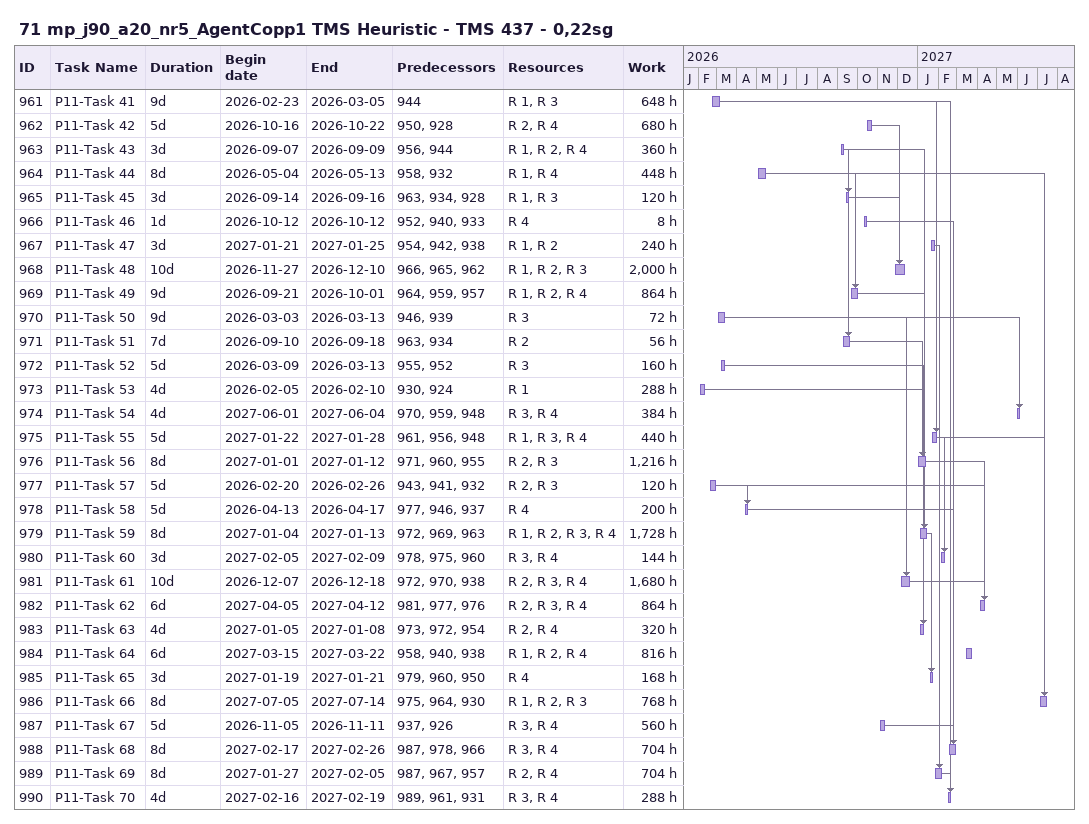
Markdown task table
71 mp_j90_a20_nr5_AgentCopp1 TMS Heuristic - TMS 437 - 0,22sg

| ID | Task | Duration | Start | Finish | Predecessors | Resources | Work (h) |
|---|---|---|---|---|---|---|---|
| 961 | P11-Task 41 | 9d | 2026-02-23 | 2026-03-05 | 944 | R 1, R 3 | 648 |
| 962 | P11-Task 42 | 5d | 2026-10-16 | 2026-10-22 | 950, 928 | R 2, R 4 | 680 |
| 963 | P11-Task 43 | 3d | 2026-09-07 | 2026-09-09 | 956, 944 | R 1, R 2, R 4 | 360 |
| 964 | P11-Task 44 | 8d | 2026-05-04 | 2026-05-13 | 958, 932 | R 1, R 4 | 448 |
| 965 | P11-Task 45 | 3d | 2026-09-14 | 2026-09-16 | 963, 934, 928 | R 1, R 3 | 120 |
| 966 | P11-Task 46 | 1d | 2026-10-12 | 2026-10-12 | 952, 940, 933 | R 4 | 8 |
| 967 | P11-Task 47 | 3d | 2027-01-21 | 2027-01-25 | 954, 942, 938 | R 1, R 2 | 240 |
| 968 | P11-Task 48 | 10d | 2026-11-27 | 2026-12-10 | 966, 965, 962 | R 1, R 2, R 3 | 2000 |
| 969 | P11-Task 49 | 9d | 2026-09-21 | 2026-10-01 | 964, 959, 957 | R 1, R 2, R 4 | 864 |
| 970 | P11-Task 50 | 9d | 2026-03-03 | 2026-03-13 | 946, 939 | R 3 | 72 |
| 971 | P11-Task 51 | 7d | 2026-09-10 | 2026-09-18 | 963, 934 | R 2 | 56 |
| 972 | P11-Task 52 | 5d | 2026-03-09 | 2026-03-13 | 955, 952 | R 3 | 160 |
| 973 | P11-Task 53 | 4d | 2026-02-05 | 2026-02-10 | 930, 924 | R 1 | 288 |
| 974 | P11-Task 54 | 4d | 2027-06-01 | 2027-06-04 | 970, 959, 948 | R 3, R 4 | 384 |
| 975 | P11-Task 55 | 5d | 2027-01-22 | 2027-01-28 | 961, 956, 948 | R 1, R 3, R 4 | 440 |
| 976 | P11-Task 56 | 8d | 2027-01-01 | 2027-01-12 | 971, 960, 955 | R 2, R 3 | 1216 |
| 977 | P11-Task 57 | 5d | 2026-02-20 | 2026-02-26 | 943, 941, 932 | R 2, R 3 | 120 |
| 978 | P11-Task 58 | 5d | 2026-04-13 | 2026-04-17 | 977, 946, 937 | R 4 | 200 |
| 979 | P11-Task 59 | 8d | 2027-01-04 | 2027-01-13 | 972, 969, 963 | R 1, R 2, R 3, R 4 | 1728 |
| 980 | P11-Task 60 | 3d | 2027-02-05 | 2027-02-09 | 978, 975, 960 | R 3, R 4 | 144 |
| 981 | P11-Task 61 | 10d | 2026-12-07 | 2026-12-18 | 972, 970, 938 | R 2, R 3, R 4 | 1680 |
| 982 | P11-Task 62 | 6d | 2027-04-05 | 2027-04-12 | 981, 977, 976 | R 2, R 3, R 4 | 864 |
| 983 | P11-Task 63 | 4d | 2027-01-05 | 2027-01-08 | 973, 972, 954 | R 2, R 4 | 320 |
| 984 | P11-Task 64 | 6d | 2027-03-15 | 2027-03-22 | 958, 940, 938 | R 1, R 2, R 4 | 816 |
| 985 | P11-Task 65 | 3d | 2027-01-19 | 2027-01-21 | 979, 960, 950 | R 4 | 168 |
| 986 | P11-Task 66 | 8d | 2027-07-05 | 2027-07-14 | 975, 964, 930 | R 1, R 2, R 3 | 768 |
| 987 | P11-Task 67 | 5d | 2026-11-05 | 2026-11-11 | 937, 926 | R 3, R 4 | 560 |
| 988 | P11-Task 68 | 8d | 2027-02-17 | 2027-02-26 | 987, 978, 966 | R 3, R 4 | 704 |
| 989 | P11-Task 69 | 8d | 2027-01-27 | 2027-02-05 | 987, 967, 957 | R 2, R 4 | 704 |
| 990 | P11-Task 70 | 4d | 2027-02-16 | 2027-02-19 | 989, 961, 931 | R 3, R 4 | 288 |
